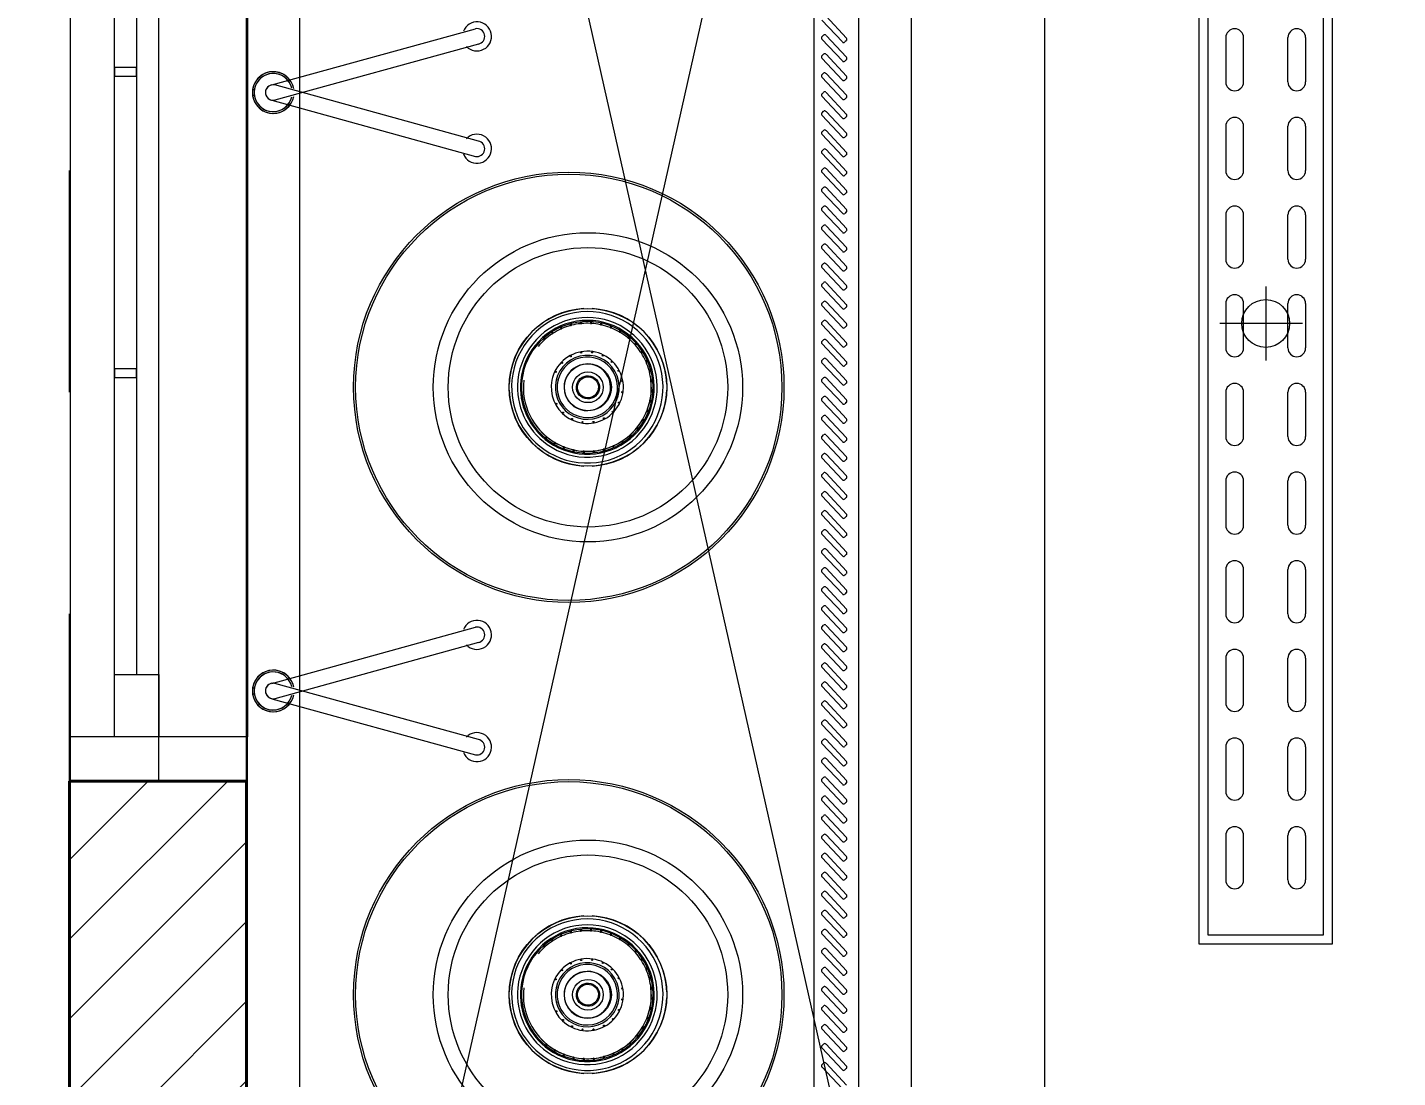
# Model space of a CAD drawing. Header units: millimetres. Extents: x 886808 to 1650903, y -1008069 to 230892.
# Drawn here: x 934941 to 936486, y -360771 to -359587 of the extents above; entities that cross this region are included whole.
import ezdxf

# ---------------------------------------------------------------- set-up
doc = ezdxf.new("R2010")
doc.units = ezdxf.units.MM
doc.linetypes.add('CENTER', pattern=[2, 1.25, -0.25, 0.25, -0.25])
doc.layers.get('0').update_dxf_attribs({"lineweight": 0})
for name, color, linetype, lineweight in [('01- NET TUONG- 242', 242, 'Continuous', 40), ('03- Net Cua- 153', 153, 'Continuous', 9), ('8l NET TO', 8, 'Continuous', 9), ('A_Dim', 8, 'Continuous', 5), ('HACTH', 8, 'Continuous', 0), ('hatch', 250, 'Continuous', 0), ('I-FURN', 252, 'Continuous', 5)]:
    doc.layers.add(name, color=color, linetype=linetype, lineweight=lineweight)
doc.styles.add('TIÊU ĐỀ', font='arial.ttf', dxfattribs={"height": 230})
doc.dimstyles.new('1-100', dxfattribs={"dimtxt": 230, "dimasz": 150, "dimexe": 150, "dimexo": 300, "dimgap": 90, "dimtad": 1, "dimdec": 0, "dimrnd": 5, "dimzin": 0, "dimtxsty": 'TIÊU ĐỀ', "dimblk": 'ARCHTICK', "dimcen": 100, "dimdle": 120, "dimclrd": 256, "dimclre": 256, "dimclrt": 2, "dimadec": 0, "dimazin": 0, "dimtfac": 1, "dimtdec": 0, "dimtix": 1, "dimtmove": 1, "dimatfit": 3, "dimldrblk": 'OPEN30', "dimfxl": 900, "dimtolj": 1, "dimtzin": 0, "dimlwd": 13, "dimlwe": 13, "dimarcsym": 1})

# ---------------------------------------------------------------- blocks, each defined once
blk = doc.blocks.new('TRUC KHU BEP')
at = {"layer": '8l NET TO', "color": 251, "linetype": 'CENTER', "ltscale": 1000, "true_color": 0x636466, "transparency": 33554636}
blk.add_line((70, -3998.8), (70, 41158.2), dxfattribs=at)
blk = doc.blocks.new('*U1457')
at = {"color": 7, "ltscale": 5}
for p, q in [((-2000, 100), (-2000, -100)), ((-400, 100), (-400, -100))]:
    blk.add_line(p, q, dxfattribs=at)
at = {"ltscale": 40}
for p, q in [((-450, 100), (-1950, 100)), ((-520, -25), (-1880, -25)), ((-1880, -50), (-520, -50))]:
    blk.add_line(p, q, dxfattribs=at)
at = {"color": 0, "ltscale": 40}
for p, q in [((-2000, 0), (-400, 0)), ((-400, -100), (-2000, -100))]:
    blk.add_line(p, q, dxfattribs=at)
at = {"color": 0, "lineweight": -2}
for points in [[(-2000, 100), (-1950, 100), (-1950, -100), (-2000, -100)], [(-400, 100), (-450, 100), (-450, -100), (-400, -100)]]:
    blk.add_lwpolyline(points, close=True, dxfattribs=at)
at = {"ltscale": 40}
for points in [[(-1950, -50), (-1880, -50), (-1880, 0), (-1950, 0)], [(-520, -50), (-450, -50), (-450, 0), (-520, 0)], [(-1544.9, -25), (-1535.1, -25), (-1535.1, -50), (-1544.9, -50)], [(-1204.9, -25), (-1195.1, -25), (-1195.1, -50), (-1204.9, -50)], [(-864.9, -25), (-855.1, -25), (-855.1, -50), (-864.9, -50)]]:
    blk.add_lwpolyline(points, close=True, dxfattribs=at)
blk = doc.blocks.new('TUONG BEP TG 1')
at = {"layer": 'HACTH', "transparency": 33554636}
h = blk.add_hatch(dxfattribs=at)
h.set_pattern_fill('ANSI31', color=256, scale=20)
h.set_pattern_definition([(45, (-934918.59, 379499.195), (-44.9012806, 44.9012806), [])])
h.paths.add_polyline_path([(3452.6, 37100), (6590.6, 37100), (6590.6, 36900), (3452.6, 36900)])
h.paths.add_polyline_path([(269.7, 37100), (1652.6, 37100), (1652.6, 36900), (269.7, 36900)])
h.paths.add_polyline_path([(8200.6, 37100), (10000, 37100), (10000, 36900), (8200.6, 36900)])
h.paths.add_polyline_path([(269.7, 29200), (70, 29200)], flags=17)
h.paths.add_polyline_path([(70, 19062.5), (269.7, 19062.5), (269.8, 17496.1), (70.1, 17496.1)])
h.paths.add_polyline_path([(69.6, 4881.2), (269.7, 4881.2), (269.7, 2202), (69.6, 2202)])
h.paths.add_polyline_path([(69.6, 7593.8), (269.7, 7593.8), (269.7, 6481.2), (69.6, 6481.2)])
h.paths.add_polyline_path([(69.6, 602), (269.7, 602), (269.7, 0), (69.6, 0)])
h.paths.add_polyline_path([(269.6, 0), (1685.1, 0), (1685.1, 200), (269.6, 200)])
h.paths.add_polyline_path([(3485.1, 200), (7535.3, 200), (7535.3, 0), (3485.1, 0)])
h.paths.add_polyline_path([(9145.3, 200), (10000, 200), (10000, 0), (9145.3, 0)])
h.paths.add_polyline_path([(70, 29200), (269.7, 29200), (269.7, 20662.5), (70, 20662.5)])
h.paths.add_polyline_path([(68.5, 14361), (269.7, 14361), (269.7, 15896.1), (68.5, 15896.1)])
h.paths.add_polyline_path([(69.6, 11800.9), (268.5, 11800.9), (268.5, 12761), (69.6, 12761)])
h.paths.add_polyline_path([(69.6, 10200.9), (269.6, 10200.9), (269.6, 9193.8), (69.6, 9193.8)])
h.paths.add_polyline_path([(69.8, 200.2), (69.8, 0), (-2028.9, -0.1), (-2028.9, 200)])
h.paths.add_polyline_path([(70, 37100.1), (270.6, 37100.1), (270.6, 34325), (70, 34325)])
h.paths.add_polyline_path([(70, 37100.1), (70, 36899.9), (-3029.1, 36899.8), (-3029.1, 37100)])
h.paths.add_polyline_path([(-3229.3, 37100), (-3029.1, 37100), (-3029, 36699.8), (-3229.2, 36699.8)])
h.paths.add_polyline_path([(-3229.3, 35699.8), (-3029.1, 35699.8), (-3029, 34049.8), (-3229.2, 34049.8)])
h.paths.add_polyline_path([(70.6, 34450.1), (70.6, 34249.9), (-3029, 34249.9), (-3029, 34450.1)])
h.paths.add_polyline_path([(-3229.4, 33049.7), (-3029.2, 33049.7), (-3029.1, 31994.2), (-3229.3, 31994.2)])
h.paths.add_polyline_path([(70, 32200.2), (70, 32000), (-3029.1, 32000), (-3029.1, 32200.2)])
h.paths.add_polyline_path([(-3329, 3299.3), (-3128.9, 3299.3), (-3128.9, 4099.2), (70, 4099.2), (70, 4299.4), (-3329, 4299.3)])
h.paths.add_polyline_path([(-3128.9, 2299.3), (-3329, 2299.3), (-3329, 0), (-3028.9, -0.1), (-3028.9, 200), (-3128.9, 200)])
at = {"layer": '01- NET TUONG- 242', "transparency": 33554636}
blk.add_lwpolyline([(70, 19062.5), (269.7, 19062.5), (269.8, 17496.1), (70.1, 17496.1)], close=True, dxfattribs=at)
at = {"layer": '03- Net Cua- 153', "linetype": 'Continuous', "transparency": 33554636, "xscale": -1, "rotation": 270}
blk.add_blockref('*U1457', (170.6, 21062.5), dxfattribs=at)
blk = doc.blocks.new('A$C26DD556D')
at = {"layer": 'hatch', "transparency": 33554636}
for p, q in [((2079.2, 8325.4), (2079.2, 12325.4)), ((2079.2, 8325.4), (2979.2, 12325.4)), ((2979.2, 8325.4), (2079.2, 12325.4)), ((2979.2, 12325.4), (2979.2, 8325.4)), ((2079.2, 9125.4), (2079.2, 11225.4)), ((2079.2, 11225.4), (2079.2, 9125.4)), ((2079.2, 11225.4), (2079.2, 9125.4)), ((2139.2, 9795.6), (2139.2, 11225.4)), ((2139.2, 9125.4), (2139.2, 11225.4)), ((2139.2, 9125.4), (2139.2, 11225.4)), ((2829.2, 9125.4), (2829.2, 11225.4)), ((2719.2, 9165.4), (2719.2, 11185.4)), ((2769.2, 11185.4), (2769.2, 9165.4)), ((3153.6, 9564.9), (3153.6, 10964.9)), ((3303.6, 10964.9), (3303.6, 9564.9)), ((3163.6, 9574.9), (3163.6, 10954.9)), ((3293.6, 10954.9), (3293.6, 9574.9)), ((2751.2, 10582.5), (2728.1, 10607.2)), ((2732.7, 10611.4), (2755.7, 10586.7)), ((2107.5, 10534), (2337.3, 10597.3)), ((2728.2, 10588.5), (2729.8, 10590)), ((2732.7, 10589.9), (2755.7, 10565.3)), ((3183.6, 10587.3), (3183.6, 10537.3)), ((3203.6, 10537.3), (3203.6, 10587.3)), ((3253.6, 10537.3), (3253.6, 10587.3)), ((3273.6, 10587.3), (3273.6, 10537.3)), ((2340.8, 10580.1), (2110.9, 10516.7)), ((2751.2, 10561), (2728.1, 10585.7)), ((2755.6, 10583.9), (2754, 10582.4)), ((2751.2, 10539.5), (2728.1, 10564.2)), ((2728.2, 10567), (2729.8, 10568.6)), ((2732.7, 10568.5), (2755.7, 10543.8)), ((2755.6, 10562.4), (2754, 10560.9)), ((2751.2, 10518.1), (2728.1, 10542.7)), ((2728.2, 10545.6), (2729.8, 10547.1)), ((2732.7, 10547), (2755.7, 10522.3)), ((2755.6, 10541), (2754, 10539.4)), ((2340.8, 10470.6), (2110.9, 10534)), ((2728.2, 10524.1), (2729.8, 10525.6)), ((2732.7, 10525.5), (2755.7, 10500.8)), ((2107.5, 10516.7), (2337.3, 10453.4)), ((2751.2, 10496.6), (2728.1, 10521.3)), ((2755.6, 10519.5), (2754, 10518)), ((2751.2, 10475.1), (2728.1, 10499.8)), ((2728.2, 10502.6), (2729.8, 10504.2)), ((2732.7, 10504.1), (2755.7, 10479.4)), ((2755.6, 10498), (2754, 10496.5)), ((2751.2, 10453.6), (2728.1, 10478.3)), ((2728.2, 10481.2), (2729.8, 10482.7)), ((2732.7, 10482.6), (2755.7, 10457.9)), ((3183.6, 10487.3), (3183.6, 10437.3)), ((3203.6, 10437.3), (3203.6, 10487.3)), ((3253.6, 10437.3), (3253.6, 10487.3)), ((3273.6, 10487.3), (3273.6, 10437.3)), ((2755.6, 10476.5), (2754, 10475)), ((2751.2, 10432.2), (2728.1, 10456.9)), ((2728.2, 10459.7), (2729.8, 10461.2)), ((2732.7, 10461.1), (2755.7, 10436.4)), ((2755.6, 10455.1), (2754, 10453.5)), ((2751.2, 10410.7), (2728.1, 10435.4)), ((2728.2, 10438.2), (2729.8, 10439.7)), ((2732.7, 10439.6), (2755.7, 10415)), ((2755.6, 10433.6), (2754, 10432.1)), ((2728.2, 10416.7), (2729.8, 10418.3)), ((2732.7, 10418.2), (2755.7, 10393.5)), ((2751.2, 10389.2), (2728.1, 10413.9)), ((2755.6, 10412.1), (2754, 10410.6)), ((2751.2, 10367.8), (2728.1, 10392.4)), ((2728.2, 10395.3), (2729.8, 10396.8)), ((2732.7, 10396.7), (2755.7, 10372)), ((2755.6, 10390.7), (2754, 10389.1)), ((3183.6, 10387.3), (3183.6, 10337.3)), ((3203.6, 10337.3), (3203.6, 10387.3)), ((3253.6, 10337.3), (3253.6, 10387.3)), ((3273.6, 10387.3), (3273.6, 10337.3)), ((2751.2, 10346.3), (2728.1, 10371)), ((2728.2, 10373.8), (2729.8, 10375.3)), ((2732.7, 10375.2), (2755.7, 10350.6)), ((2755.6, 10369.2), (2754, 10367.7)), ((2751.2, 10324.8), (2728.1, 10349.5)), ((2728.2, 10352.3), (2729.8, 10353.9)), ((2732.7, 10353.8), (2755.7, 10329.1)), ((2755.6, 10347.7), (2754, 10346.2)), ((2751.2, 10303.4), (2728.1, 10328)), ((2728.2, 10330.9), (2729.8, 10332.4)), ((2732.7, 10332.3), (2755.7, 10307.6)), ((2755.6, 10326.3), (2754, 10324.7)), ((2728.2, 10309.4), (2729.8, 10310.9)), ((2732.7, 10310.8), (2755.7, 10286.1)), ((2751.2, 10281.9), (2728.1, 10306.6)), ((2755.6, 10304.8), (2754, 10303.3)), ((3228.6, 10306.6), (3228.6, 10223.2)), ((2751.2, 10260.4), (2728.1, 10285.1)), ((2728.2, 10287.9), (2729.8, 10289.5)), ((2732.7, 10289.4), (2755.7, 10264.7)), ((2755.6, 10283.3), (2754, 10281.8)), ((3183.6, 10287.3), (3183.6, 10237.3)), ((3203.6, 10237.3), (3203.6, 10287.3)), ((3253.6, 10237.3), (3253.6, 10287.3)), ((3273.6, 10287.3), (3273.6, 10237.3)), ((2751.2, 10238.9), (2728.1, 10263.6)), ((2728.2, 10266.5), (2729.8, 10268)), ((2732.7, 10267.9), (2755.7, 10243.2)), ((2755.6, 10261.8), (2754, 10260.3)), ((3270.3, 10264.9), (3176.9, 10264.9)), ((2728.2, 10245), (2729.8, 10246.5)), ((2732.7, 10246.4), (2755.7, 10221.7)), ((2751.2, 10217.5), (2728.1, 10242.2)), ((2755.6, 10240.4), (2754, 10238.8)), ((2751.2, 10196), (2728.1, 10220.7)), ((2728.2, 10223.5), (2729.8, 10225)), ((2732.7, 10224.9), (2755.7, 10200.3)), ((2755.6, 10218.9), (2754, 10217.4)), ((2431.4, 10200.8), (2430, 10200.8)), ((2728.2, 10202), (2729.8, 10203.6)), ((2732.7, 10203.5), (2755.7, 10178.8)), ((2430, 10185), (2431.4, 10185)), ((2751.2, 10174.5), (2728.1, 10199.2)), ((2755.6, 10197.4), (2754, 10195.9)), ((3183.6, 10187.3), (3183.6, 10137.3)), ((3203.6, 10137.3), (3203.6, 10187.3)), ((3253.6, 10137.3), (3253.6, 10187.3)), ((3273.6, 10187.3), (3273.6, 10137.3)), ((2751.2, 10153.1), (2728.1, 10177.7)), ((2728.2, 10180.6), (2729.8, 10182.1)), ((2732.7, 10182), (2755.7, 10157.3)), ((2755.6, 10176), (2754, 10174.4)), ((2751.2, 10131.6), (2728.1, 10156.3)), ((2728.2, 10159.1), (2729.8, 10160.6)), ((2732.7, 10160.5), (2755.7, 10135.8)), ((2755.6, 10154.5), (2754, 10153)), ((2728.2, 10137.6), (2729.8, 10139.2)), ((2732.7, 10139.1), (2755.7, 10114.4)), ((2751.2, 10110.1), (2728.1, 10134.8)), ((2755.6, 10133), (2754, 10131.5)), ((2751.2, 10088.6), (2728.1, 10113.3)), ((2728.2, 10116.2), (2729.8, 10117.7)), ((2732.7, 10117.6), (2755.7, 10092.9)), ((2755.6, 10111.5), (2754, 10110)), ((2751.2, 10067.2), (2728.1, 10091.9)), ((2728.2, 10094.7), (2729.8, 10096.2)), ((2732.7, 10096.1), (2755.7, 10071.4)), ((2755.6, 10090.1), (2754, 10088.5)), ((3183.6, 10087.3), (3183.6, 10037.3)), ((3203.6, 10037.3), (3203.6, 10087.3)), ((3253.6, 10037.3), (3253.6, 10087.3)), ((3273.6, 10087.3), (3273.6, 10037.3)), ((2751.2, 10045.7), (2728.1, 10070.4)), ((2728.2, 10073.2), (2729.8, 10074.7)), ((2732.7, 10074.6), (2755.7, 10050)), ((2755.6, 10068.6), (2754, 10067.1)), ((2751.2, 10024.2), (2728.1, 10048.9)), ((2728.2, 10051.7), (2729.8, 10053.3)), ((2732.7, 10053.2), (2755.7, 10028.5)), ((2755.6, 10047.1), (2754, 10045.6)), ((2728.2, 10030.3), (2729.8, 10031.8)), ((2732.7, 10031.7), (2755.7, 10007)), ((2751.2, 10002.8), (2728.1, 10027.4)), ((2755.6, 10025.7), (2754, 10024.1)), ((2751.2, 9981.3), (2728.1, 10006)), ((2728.2, 10008.8), (2729.8, 10010.3)), ((2732.7, 10010.2), (2755.7, 9985.6)), ((2755.6, 10004.2), (2754, 10002.7)), ((2751.2, 9959.8), (2728.1, 9984.5)), ((2728.2, 9987.3), (2729.8, 9988.9)), ((2732.7, 9988.8), (2755.7, 9964.1)), ((3183.6, 9987.3), (3183.6, 9937.3)), ((3203.6, 9937.3), (3203.6, 9987.3)), ((3253.6, 9937.3), (3253.6, 9987.3)), ((3273.6, 9987.3), (3273.6, 9937.3)), ((2755.6, 9982.7), (2754, 9981.2)), ((2751.2, 9938.4), (2728.1, 9963)), ((2728.2, 9965.9), (2729.8, 9967.4)), ((2732.7, 9967.3), (2755.7, 9942.6)), ((2755.6, 9961.3), (2754, 9959.7)), ((2751.2, 9916.9), (2728.1, 9941.6)), ((2728.2, 9944.4), (2729.8, 9945.9)), ((2732.7, 9945.8), (2755.7, 9921.1)), ((2755.6, 9939.8), (2754, 9938.3)), ((2107.5, 9859), (2337.3, 9922.3)), ((2728.2, 9922.9), (2729.8, 9924.5)), ((2732.7, 9924.4), (2755.7, 9899.7)), ((2751.2, 9895.4), (2728.1, 9920.1)), ((2755.6, 9918.3), (2754, 9916.8)), ((2340.8, 9905.1), (2110.9, 9841.7)), ((2751.2, 9873.9), (2728.1, 9898.6)), ((2728.2, 9901.5), (2729.8, 9903)), ((2732.7, 9902.9), (2755.7, 9878.2)), ((2755.6, 9896.8), (2754, 9895.3)), ((2751.2, 9852.5), (2728.1, 9877.2)), ((2728.2, 9880), (2729.8, 9881.5)), ((2732.7, 9881.4), (2755.7, 9856.7)), ((2755.6, 9875.4), (2754, 9873.8)), ((3183.6, 9887.3), (3183.6, 9837.3)), ((3203.6, 9837.3), (3203.6, 9887.3)), ((3253.6, 9837.3), (3253.6, 9887.3)), ((3273.6, 9887.3), (3273.6, 9837.3)), ((2728.2, 9858.5), (2729.8, 9860)), ((2732.7, 9859.9), (2755.7, 9835.3)), ((2340.8, 9795.6), (2110.9, 9859)), ((2751.2, 9831), (2728.1, 9855.7)), ((2755.6, 9853.9), (2754, 9852.4)), ((2107.5, 9841.7), (2337.3, 9778.4)), ((2751.2, 9809.5), (2728.1, 9834.2)), ((2728.2, 9837), (2729.8, 9838.6)), ((2732.7, 9838.5), (2755.7, 9813.8)), ((2755.6, 9832.4), (2754, 9830.9)), ((2728.2, 9815.6), (2729.8, 9817.1)), ((2732.7, 9817), (2755.7, 9792.3)), ((2751.2, 9788.1), (2728.1, 9812.7)), ((2755.6, 9811), (2754, 9809.4)), ((2751.2, 9766.6), (2728.1, 9791.3)), ((2728.2, 9794.1), (2729.8, 9795.6)), ((2732.7, 9795.5), (2755.7, 9770.8)), ((2755.6, 9789.5), (2754, 9788)), ((3183.6, 9787.3), (3183.6, 9737.3)), ((3203.6, 9737.3), (3203.6, 9787.3)), ((3253.6, 9737.3), (3253.6, 9787.3)), ((3273.6, 9787.3), (3273.6, 9737.3)), ((2751.2, 9745.1), (2728.1, 9769.8)), ((2728.2, 9772.6), (2729.8, 9774.2)), ((2732.7, 9774.1), (2755.7, 9749.4)), ((2755.6, 9768), (2754, 9766.5)), ((2139.2, 9125.4), (2139.2, 9753.2)), ((2728.2, 9751.2), (2729.8, 9752.7)), ((2732.7, 9752.6), (2755.7, 9727.9)), ((2751.2, 9723.6), (2728.1, 9748.3)), ((2755.6, 9746.6), (2754, 9745)), ((2751.2, 9702.2), (2728.1, 9726.9)), ((2728.2, 9729.7), (2729.8, 9731.2)), ((2732.7, 9731.1), (2755.7, 9706.4)), ((2755.6, 9725.1), (2754, 9723.5)), ((2751.2, 9680.7), (2728.1, 9705.4)), ((2728.2, 9708.2), (2729.8, 9709.7)), ((2732.7, 9709.6), (2755.7, 9685)), ((2755.6, 9703.6), (2754, 9702.1)), ((2751.2, 9659.2), (2728.1, 9683.9)), ((2728.2, 9686.7), (2729.8, 9688.3)), ((2732.7, 9688.2), (2755.7, 9663.5)), ((2755.6, 9682.1), (2754, 9680.6)), ((3183.6, 9687.3), (3183.6, 9637.3)), ((3203.6, 9637.3), (3203.6, 9687.3)), ((3253.6, 9637.3), (3253.6, 9687.3)), ((3273.6, 9687.3), (3273.6, 9637.3)), ((2751.2, 9637.8), (2728.1, 9662.4)), ((2728.2, 9665.3), (2729.8, 9666.8)), ((2732.7, 9666.7), (2755.7, 9642)), ((2755.6, 9660.7), (2754, 9659.1)), ((2728.2, 9643.8), (2729.8, 9645.3)), ((2732.7, 9645.2), (2755.7, 9620.6)), ((2751.2, 9616.3), (2728.1, 9641)), ((2755.6, 9639.2), (2754, 9637.7)), ((2751.2, 9594.8), (2728.1, 9619.5)), ((2728.2, 9622.3), (2729.8, 9623.9)), ((2732.7, 9623.8), (2755.7, 9599.1)), ((2755.6, 9617.7), (2754, 9616.2)), ((2751.2, 9573.4), (2728.1, 9598)), ((2728.2, 9600.9), (2729.8, 9602.4)), ((2732.7, 9602.3), (2755.7, 9577.6)), ((2755.6, 9596.3), (2754, 9594.7)), ((2751.2, 9551.9), (2728.1, 9576.6)), ((2728.2, 9579.4), (2729.8, 9580.9)), ((2732.7, 9580.8), (2755.7, 9556.1)), ((2755.6, 9574.8), (2754, 9573.3)), ((3293.6, 9574.9), (3163.6, 9574.9)), ((2751.2, 9530.4), (2728.1, 9555.1)), ((2728.2, 9557.9), (2729.8, 9559.5)), ((2732.7, 9559.4), (2755.7, 9534.7)), ((2755.6, 9553.3), (2754, 9551.8)), ((3303.6, 9564.9), (3153.6, 9564.9)), ((2728.2, 9536.5), (2729.8, 9538)), ((2732.7, 9537.9), (2755.7, 9513.2)), ((2751.2, 9508.9), (2728.1, 9533.6)), ((2755.6, 9531.8), (2754, 9530.3)), ((2431.4, 9515.7), (2430, 9515.7)), ((2751.2, 9487.5), (2728.1, 9512.2)), ((2728.2, 9515), (2729.8, 9516.5)), ((2732.7, 9516.4), (2755.7, 9491.7)), ((2755.6, 9510.4), (2754, 9508.8)), ((2430, 9499.9), (2431.4, 9499.9)), ((2751.2, 9466), (2728.1, 9490.7)), ((2728.2, 9493.5), (2729.8, 9495)), ((2732.7, 9494.9), (2755.7, 9470.3)), ((2755.6, 9488.9), (2754, 9487.4)), ((2728.2, 9472), (2729.8, 9473.6)), ((2732.7, 9473.5), (2755.7, 9448.8)), ((2751.2, 9444.5), (2728.1, 9469.2)), ((2755.6, 9467.4), (2754, 9465.9)), ((2751.2, 9423.1), (2728.1, 9447.7)), ((2728.2, 9450.6), (2729.8, 9452.1)), ((2732.7, 9452), (2755.7, 9427.3)), ((2755.6, 9446), (2754, 9444.4)), ((2728.2, 9429.1), (2729.8, 9430.6)), ((2732.7, 9430.5), (2755.7, 9405.8)), ((2751.2, 9401.6), (2728.1, 9426.3)), ((2755.6, 9424.5), (2754, 9423))]:
    blk.add_line(p, q, dxfattribs=at)
for centre, radius in [((2442.6, 10192.9), 242.7), ((2442.6, 10192.9), 240.4), ((2464.2, 10192.9), 174.4), ((2464.2, 10192.9), 157.6), ((2464.2, 10192.9), 88.9), ((2464.2, 10192.9), 88.9), ((3228.6, 10264.9), 27), ((2456.6, 10232), 0.657), ((2469, 10232.3), 0.657), ((2434.9, 10220.5), 0.657), ((2464.2, 10192.9), 26.5), ((2464.2, 10192.9), 26.5), ((2444.8, 10227.9), 0.657), ((2480.9, 10228.6), 0.657), ((2491.1, 10221.5), 0.657), ((2427.8, 10210.3), 0.657), ((2464.2, 10192.9), 17.3), ((2464.2, 10192.9), 17.3), ((2498.6, 10211.6), 0.657), ((2502.7, 10199.9), 0.657), ((2502.9, 10187.4), 0.657), ((2428.5, 10174.2), 0.657), ((2499.3, 10175.6), 0.657), ((2436, 10164.3), 0.657), ((2446.2, 10157.2), 0.657), ((2458.1, 10153.6), 0.657), ((2470.5, 10153.8), 0.657), ((2482.3, 10157.9), 0.657), ((2492.2, 10165.4), 0.657), ((2442.6, 9507.8), 242.7), ((2442.6, 9507.8), 240.4), ((2464.2, 9507.8), 174.4), ((2464.2, 9507.8), 157.6), ((2464.2, 9507.8), 88.9), ((2464.2, 9507.8), 88.9), ((2434.9, 9535.4), 0.657), ((2444.8, 9542.9), 0.657), ((2456.6, 9546.9), 0.657), ((2469, 9547.2), 0.657), ((2480.9, 9543.6), 0.657), ((2491.1, 9536.4), 0.657), ((2427.8, 9525.2), 0.657), ((2464.2, 9507.8), 26.5), ((2464.2, 9507.8), 17.3), ((2498.6, 9526.5), 0.657), ((2502.7, 9514.8), 0.657), ((2428.5, 9489.1), 0.657), ((2499.3, 9490.5), 0.657), ((2502.9, 9502.4), 0.657), ((2436, 9479.2), 0.657), ((2482.3, 9472.8), 0.657), ((2492.2, 9480.3), 0.657), ((2446.2, 9472.1), 0.657), ((2458.1, 9468.5), 0.657), ((2470.5, 9468.7), 0.657)]:
    blk.add_circle(centre, radius, dxfattribs=at)
for centre, radius, start, end in [((2339, 10588.7), 16.4, 223.692, 159.0191), ((2339, 10588.7), 8.79, 281.3556, 101.3556), ((2729.6, 10587), 2, 133.0347, 223.0347), ((2731.2, 10588.6), 2, 43.0347, 133.0347), ((2754.3, 10585.4), 2, 313.0347, 43.0347), ((3193.6, 10587.3), 10, 0, 180), ((3263.6, 10587.3), 10, 0, 180), ((2752.6, 10583.8), 2, 223.0347, 313.0347), ((2729.6, 10565.6), 2, 133.0347, 223.0347), ((2731.2, 10567.1), 2, 43.0347, 133.0347), ((2752.6, 10562.4), 2, 223.0347, 313.0347), ((2754.3, 10563.9), 2, 313.0347, 43.0347), ((2109.2, 10525.4), 23.5, 10.5861, 326.7027), ((2109.2, 10525.4), 23.5, 33.2973, 349.4139), ((2109.2, 10525.4), 21.5, 12.7483, 324.5405), ((2109.2, 10525.4), 21.5, 35.4595, 347.2517), ((2729.6, 10544.1), 2, 133.0347, 223.0347), ((2731.2, 10545.6), 2, 43.0347, 133.0347), ((2752.6, 10540.9), 2, 223.0347, 313.0347), ((2754.3, 10542.4), 2, 313.0347, 43.0347), ((2109.2, 10525.4), 8.79, 78.6444, 258.6444), ((2109.2, 10525.4), 8.79, 101.3556, 281.3556), ((2729.6, 10522.6), 2, 133.0347, 223.0347), ((2731.2, 10524.2), 2, 43.0347, 133.0347), ((3193.6, 10537.3), 10, 180, 0), ((3263.6, 10537.3), 10, 180, 0), ((2752.6, 10519.4), 2, 223.0347, 313.0347), ((2754.3, 10521), 2, 313.0347, 43.0347), ((2729.6, 10501.2), 2, 133.0347, 223.0347), ((2731.2, 10502.7), 2, 43.0347, 133.0347), ((2752.6, 10498), 2, 223.0347, 313.0347), ((2754.3, 10499.5), 2, 313.0347, 43.0347), ((3193.6, 10487.3), 10, 0, 180), ((3263.6, 10487.3), 10, 0, 180), ((2339, 10462), 16.4, 200.9809, 136.308), ((2729.6, 10479.7), 2, 133.0347, 223.0347), ((2731.2, 10481.2), 2, 43.0347, 133.0347), ((2754.3, 10478), 2, 313.0347, 43.0347), ((2339, 10462), 8.79, 258.6444, 78.6444), ((2752.6, 10476.5), 2, 223.0347, 313.0347), ((2729.6, 10458.2), 2, 133.0347, 223.0347), ((2731.2, 10459.8), 2, 43.0347, 133.0347), ((2752.6, 10455), 2, 223.0347, 313.0347), ((2754.3, 10456.5), 2, 313.0347, 43.0347), ((2729.6, 10436.8), 2, 133.0347, 223.0347), ((2731.2, 10438.3), 2, 43.0347, 133.0347), ((2752.6, 10433.5), 2, 223.0347, 313.0347), ((2754.3, 10435.1), 2, 313.0347, 43.0347), ((3193.6, 10437.3), 10, 180, 0), ((3263.6, 10437.3), 10, 180, 0), ((2729.6, 10415.3), 2, 133.0347, 223.0347), ((2731.2, 10416.8), 2, 43.0347, 133.0347), ((2752.6, 10412.1), 2, 223.0347, 313.0347), ((2754.3, 10413.6), 2, 313.0347, 43.0347), ((2729.6, 10393.8), 2, 133.0347, 223.0347), ((2731.2, 10395.3), 2, 43.0347, 133.0347), ((2752.6, 10390.6), 2, 223.0347, 313.0347), ((2754.3, 10392.1), 2, 313.0347, 43.0347), ((3193.6, 10387.3), 10, 0, 180), ((3263.6, 10387.3), 10, 0, 180), ((2729.6, 10372.3), 2, 133.0347, 223.0347), ((2731.2, 10373.9), 2, 43.0347, 133.0347), ((2754.3, 10370.7), 2, 313.0347, 43.0347), ((2731.2, 10352.4), 2, 43.0347, 133.0347), ((2752.6, 10369.1), 2, 223.0347, 313.0347), ((2729.6, 10350.9), 2, 133.0347, 223.0347), ((2752.6, 10347.7), 2, 223.0347, 313.0347), ((2754.3, 10349.2), 2, 313.0347, 43.0347), ((2729.6, 10329.4), 2, 133.0347, 223.0347), ((2731.2, 10330.9), 2, 43.0347, 133.0347), ((2752.6, 10326.2), 2, 223.0347, 313.0347), ((2754.3, 10327.7), 2, 313.0347, 43.0347), ((3193.6, 10337.3), 10, 180, 0), ((3263.6, 10337.3), 10, 180, 0), ((2729.6, 10307.9), 2, 133.0347, 223.0347), ((2731.2, 10309.5), 2, 43.0347, 133.0347), ((2752.6, 10304.7), 2, 223.0347, 313.0347), ((2754.3, 10306.2), 2, 313.0347, 43.0347), ((3193.6, 10287.3), 10, 0, 180), ((3263.6, 10287.3), 10, 0, 180), ((2464.2, 10192.9), 88.9, 93.0247, 177.816), ((2463.5, 10192.9), 85.4, 234.9212, 174.7036), ((2464.2, 10192.9), 88.9, 2.184, 86.9753), ((2729.6, 10286.5), 2, 133.0347, 223.0347), ((2731.2, 10288), 2, 43.0347, 133.0347), ((2752.6, 10283.2), 2, 223.0347, 313.0347), ((2754.3, 10284.8), 2, 313.0347, 43.0347), ((2463.5, 10192.9), 78.8, 234.9212, 174.2608), ((2463.5, 10192.9), 75.5, 234.9212, 174.0104), ((2463.5, 10192.9), 74.2, 234.9212, 173.904), ((2463.5, 10192.9), 72.2, 105.1221, 113.3257), ((2445, 10263.4), 0.788, 324.2976, 245.1502), ((2445, 10263.4), 0.788, 245.1502, 324.2976), ((2463.5, 10192.9), 72.2, 96.1221, 104.3257), ((2456.3, 10265.4), 0.788, 315.2976, 236.1502), ((2456.3, 10265.4), 0.788, 236.1502, 315.2976), ((2463.5, 10192.9), 72.2, 87.1221, 95.3257), ((2467.7, 10265.6), 0.788, 306.2976, 227.1502), ((2467.7, 10265.6), 0.788, 227.1502, 306.2976), ((2463.5, 10192.9), 72.2, 78.1221, 86.3257), ((2479, 10264.1), 0.788, 297.2976, 218.1502), ((2479, 10264.1), 0.788, 218.1502, 297.2976), ((2463.5, 10192.9), 72.2, 69.1221, 77.3257), ((2490, 10260.8), 0.788, 288.2976, 209.1502), ((2729.6, 10265), 2, 133.0347, 223.0347), ((2731.2, 10266.5), 2, 43.0347, 133.0347), ((2754.3, 10263.3), 2, 313.0347, 43.0347), ((2463.5, 10192.9), 72.2, 132.1221, 140.3257), ((2415.1, 10247.3), 0.788, 351.2976, 272.1502), ((2415.1, 10247.3), 0.788, 272.1502, 351.2976), ((2463.5, 10192.9), 72.2, 123.1221, 131.3257), ((2424.2, 10254.2), 0.788, 342.2976, 263.1502), ((2424.2, 10254.2), 0.788, 263.1502, 342.2976), ((2463.5, 10192.9), 72.2, 114.1221, 122.3257), ((2434.2, 10259.6), 0.788, 333.2976, 254.1502), ((2434.2, 10259.6), 0.788, 254.1502, 333.2976), ((2490, 10260.8), 0.788, 209.1502, 288.2976), ((2463.5, 10192.9), 72.2, 60.1221, 68.3257), ((2500.3, 10255.8), 0.788, 279.2976, 200.1502), ((2500.3, 10255.8), 0.788, 200.1502, 279.2976), ((2463.5, 10192.9), 72.2, 51.1221, 59.3257), ((2509.7, 10249.3), 0.788, 270.2976, 191.1502), ((2509.7, 10249.3), 0.788, 191.1502, 270.2976), ((2463.5, 10192.9), 72.2, 42.1221, 50.3257), ((2731.2, 10245), 2, 43.0347, 133.0347), ((2752.6, 10261.8), 2, 223.0347, 313.0347), ((2463.5, 10192.9), 40.7, 234.9212, 168.8401), ((2517.9, 10241.4), 0.788, 261.2976, 182.1502), ((2517.9, 10241.4), 0.788, 182.1502, 261.2976), ((2463.5, 10192.9), 72.2, 33.1221, 41.3257), ((2524.8, 10232.3), 0.788, 252.2976, 173.1502), ((2524.8, 10232.3), 0.788, 173.1502, 252.2976), ((2463.5, 10192.9), 72.2, 24.1221, 32.3257), ((2729.6, 10243.5), 2, 133.0347, 223.0347), ((2752.6, 10240.3), 2, 223.0347, 313.0347), ((2754.3, 10241.8), 2, 313.0347, 43.0347), ((3193.6, 10237.3), 10, 180, 0), ((3263.6, 10237.3), 10, 180, 0), ((2463.5, 10192.9), 36.1, 234.9212, 167.3977), ((2463.5, 10192.9), 34.1, 234.9212, 166.6576), ((2463.5, 10192.9), 26.3, 234.9212, 162.5424), ((2530.2, 10222.2), 0.788, 164.1502, 243.2976), ((2530.2, 10222.2), 0.788, 243.2976, 164.1502), ((2463.5, 10192.9), 72.2, 15.1221, 23.3257), ((2729.6, 10222), 2, 133.0347, 223.0347), ((2731.2, 10223.6), 2, 43.0347, 133.0347), ((2752.6, 10218.8), 2, 223.0347, 313.0347), ((2754.3, 10220.4), 2, 313.0347, 43.0347), ((2463.5, 10192.9), 85.4, 174.7036, 234.9212), ((2463.5, 10192.9), 78.8, 174.2608, 234.9212), ((2463.5, 10192.9), 75.5, 174.0104, 234.9212), ((2463.5, 10192.9), 74.2, 173.904, 234.9212), ((2463.5, 10192.9), 72.2, 173.7371, 6.2629), ((2463.5, 10192.9), 40.7, 168.8401, 234.9212), ((2463.5, 10192.9), 36.1, 167.3977, 234.9212), ((2463.5, 10192.9), 34.1, 166.6576, 234.9212), ((2463.5, 10192.9), 26.3, 162.5424, 234.9212), ((2464.2, 10192.9), 13.1, 143.1301377324015, 143.1301037148577), ((2464.2, 10192.9), 11.8, 138.1897270326551, 138.189686450463), ((2534, 10211.4), 0.788, 155.1502, 234.2976), ((2534, 10211.4), 0.788, 234.2976, 155.1502), ((2463.5, 10192.9), 72.2, 6.1221, 14.3257), ((2536, 10200.2), 0.788, 146.1502, 225.2976), ((2536, 10200.2), 0.788, 225.2976, 146.1502), ((2463.5, 10192.9), 72.2, 357.1221, 5.3257), ((2729.6, 10200.6), 2, 133.0347, 223.0347), ((2731.2, 10202.1), 2, 43.0347, 133.0347), ((2754.3, 10198.9), 2, 313.0347, 43.0347), ((2464.2, 10192.9), 88.9, 182.184, 266.9753), ((2464.2, 10192.9), 88.9, 273.0247, 357.816), ((2463.5, 10192.9), 72.2, 348.1221, 356.3257), ((2536.3, 10188.7), 0.788, 137.1502, 216.2976), ((2536.3, 10188.7), 0.788, 216.2976, 137.1502), ((2752.6, 10197.4), 2, 223.0347, 313.0347), ((3193.6, 10187.3), 10, 0, 180), ((3263.6, 10187.3), 10, 0, 180), ((2463.5, 10192.9), 72.2, 339.1221, 347.3257), ((2534.7, 10177.4), 0.788, 128.1502, 207.2976), ((2534.7, 10177.4), 0.788, 207.2976, 128.1502), ((2729.6, 10179.1), 2, 133.0347, 223.0347), ((2731.2, 10180.6), 2, 43.0347, 133.0347), ((2752.6, 10175.9), 2, 223.0347, 313.0347), ((2754.3, 10177.4), 2, 313.0347, 43.0347), ((2463.5, 10192.9), 72.2, 321.1221, 329.3257), ((2526.4, 10156.2), 0.788, 189.2976, 110.1502), ((2526.4, 10156.2), 0.788, 110.1502, 189.2976), ((2463.5, 10192.9), 72.2, 330.1221, 338.3257), ((2531.4, 10166.5), 0.788, 119.1502, 198.2976), ((2531.4, 10166.5), 0.788, 198.2976, 119.1502), ((2729.6, 10157.6), 2, 133.0347, 223.0347), ((2731.2, 10159.2), 2, 43.0347, 133.0347), ((2754.3, 10156), 2, 313.0347, 43.0347), ((2463.5, 10192.9), 72.2, 222.1221, 230.3257), ((2463.5, 10192.9), 72.2, 303.1221, 311.3257), ((2512, 10138.5), 0.788, 92.1502, 171.2976), ((2512, 10138.5), 0.788, 171.2976, 92.1502), ((2463.5, 10192.9), 72.2, 312.1221, 320.3257), ((2519.9, 10146.8), 0.788, 101.1502, 180.2976), ((2519.9, 10146.8), 0.788, 180.2976, 101.1502), ((2731.2, 10137.7), 2, 43.0347, 133.0347), ((2752.6, 10154.4), 2, 223.0347, 313.0347), ((2417.4, 10136.5), 0.788, 90.2976, 11.1502), ((2417.4, 10136.5), 0.788, 11.1502, 90.2976), ((2463.5, 10192.9), 72.2, 231.1221, 239.3257), ((2426.8, 10130), 0.788, 99.2976, 20.1502), ((2426.8, 10130), 0.788, 20.1502, 99.2976), ((2463.5, 10192.9), 72.2, 240.1221, 248.3257), ((2437.1, 10125), 0.788, 108.2976, 29.1502), ((2437.1, 10125), 0.788, 29.1502, 108.2976), ((2463.5, 10192.9), 72.2, 249.1221, 257.3257), ((2448.1, 10121.7), 0.788, 117.2976, 38.1502), ((2448.1, 10121.7), 0.788, 38.1502, 117.2976), ((2463.5, 10192.9), 72.2, 276.1221, 284.3257), ((2482.1, 10122.5), 0.788, 144.2976, 65.1502), ((2482.1, 10122.5), 0.788, 65.1502, 144.2976), ((2463.5, 10192.9), 72.2, 285.1221, 293.3257), ((2492.8, 10126.2), 0.788, 74.1502, 153.2976), ((2492.8, 10126.2), 0.788, 153.2976, 74.1502), ((2463.5, 10192.9), 72.2, 294.1221, 302.3257), ((2502.9, 10131.6), 0.788, 162.2976, 83.1502), ((2502.9, 10131.6), 0.788, 83.1502, 162.2976), ((2729.6, 10136.2), 2, 133.0347, 223.0347), ((2752.6, 10133), 2, 223.0347, 313.0347), ((2754.3, 10134.5), 2, 313.0347, 43.0347), ((3193.6, 10137.3), 10, 180, 0), ((3263.6, 10137.3), 10, 180, 0), ((2463.5, 10192.9), 72.2, 258.1221, 266.3257), ((2459.4, 10120.2), 0.788, 126.2976, 47.1502), ((2459.4, 10120.2), 0.788, 47.1502, 126.2976), ((2463.5, 10192.9), 72.2, 267.1221, 275.3257), ((2470.8, 10120.4), 0.788, 135.2976, 56.1502), ((2470.8, 10120.4), 0.788, 56.1502, 135.2976), ((2729.6, 10114.7), 2, 133.0347, 223.0347), ((2731.2, 10116.2), 2, 43.0347, 133.0347), ((2752.6, 10111.5), 2, 223.0347, 313.0347), ((2754.3, 10113), 2, 313.0347, 43.0347), ((2729.6, 10093.2), 2, 133.0347, 223.0347), ((2731.2, 10094.8), 2, 43.0347, 133.0347), ((2754.3, 10091.5), 2, 313.0347, 43.0347), ((3193.6, 10087.3), 10, 0, 180), ((3263.6, 10087.3), 10, 0, 180), ((2752.6, 10090), 2, 223.0347, 313.0347), ((2729.6, 10071.8), 2, 133.0347, 223.0347), ((2731.2, 10073.3), 2, 43.0347, 133.0347), ((2752.6, 10068.5), 2, 223.0347, 313.0347), ((2754.3, 10070.1), 2, 313.0347, 43.0347), ((2729.6, 10050.3), 2, 133.0347, 223.0347), ((2731.2, 10051.8), 2, 43.0347, 133.0347), ((2752.6, 10047.1), 2, 223.0347, 313.0347), ((2754.3, 10048.6), 2, 313.0347, 43.0347), ((2729.6, 10028.8), 2, 133.0347, 223.0347), ((2731.2, 10030.3), 2, 43.0347, 133.0347), ((3193.6, 10037.3), 10, 180, 0), ((3263.6, 10037.3), 10, 180, 0), ((2752.6, 10025.6), 2, 223.0347, 313.0347), ((2754.3, 10027.1), 2, 313.0347, 43.0347), ((2729.6, 10007.3), 2, 133.0347, 223.0347), ((2731.2, 10008.9), 2, 43.0347, 133.0347), ((2752.6, 10004.1), 2, 223.0347, 313.0347), ((2754.3, 10005.7), 2, 313.0347, 43.0347), ((2729.6, 9985.9), 2, 133.0347, 223.0347), ((2731.2, 9987.4), 2, 43.0347, 133.0347), ((2754.3, 9984.2), 2, 313.0347, 43.0347), ((3193.6, 9987.3), 10, 0, 180), ((3263.6, 9987.3), 10, 0, 180), ((2731.2, 9965.9), 2, 43.0347, 133.0347), ((2752.6, 9982.7), 2, 223.0347, 313.0347), ((2729.6, 9964.4), 2, 133.0347, 223.0347), ((2752.6, 9961.2), 2, 223.0347, 313.0347), ((2754.3, 9962.7), 2, 313.0347, 43.0347), ((2729.6, 9942.9), 2, 133.0347, 223.0347), ((2731.2, 9944.5), 2, 43.0347, 133.0347), ((2752.6, 9939.7), 2, 223.0347, 313.0347), ((2754.3, 9941.2), 2, 313.0347, 43.0347), ((3193.6, 9937.3), 10, 180, 0), ((3263.6, 9937.3), 10, 180, 0), ((2339, 9913.7), 16.4, 223.692, 159.0191), ((2339, 9913.7), 8.79, 281.3556, 101.3556), ((2729.6, 9921.5), 2, 133.0347, 223.0347), ((2731.2, 9923), 2, 43.0347, 133.0347), ((2752.6, 9918.2), 2, 223.0347, 313.0347), ((2754.3, 9919.8), 2, 313.0347, 43.0347), ((2729.6, 9900), 2, 133.0347, 223.0347), ((2731.2, 9901.5), 2, 43.0347, 133.0347), ((2752.6, 9896.8), 2, 223.0347, 313.0347), ((2754.3, 9898.3), 2, 313.0347, 43.0347), ((3193.6, 9887.3), 10, 0, 180), ((3263.6, 9887.3), 10, 0, 180), ((2729.6, 9878.5), 2, 133.0347, 223.0347), ((2731.2, 9880), 2, 43.0347, 133.0347), ((2754.3, 9876.8), 2, 313.0347, 43.0347), ((2109.2, 9850.4), 23.5, 10.5861, 326.7027), ((2109.2, 9850.4), 23.5, 33.2973, 349.4139), ((2109.2, 9850.4), 21.5, 12.7483, 324.5405), ((2109.2, 9850.4), 21.5, 35.4595, 347.2517), ((2731.2, 9858.6), 2, 43.0347, 133.0347), ((2752.6, 9875.3), 2, 223.0347, 313.0347), ((2109.2, 9850.4), 8.79, 78.6444, 258.6444), ((2109.2, 9850.4), 8.79, 101.3556, 281.3556), ((2729.6, 9857), 2, 133.0347, 223.0347), ((2752.6, 9853.8), 2, 223.0347, 313.0347), ((2754.3, 9855.4), 2, 313.0347, 43.0347), ((2729.6, 9835.6), 2, 133.0347, 223.0347), ((2731.2, 9837.1), 2, 43.0347, 133.0347), ((2752.6, 9832.4), 2, 223.0347, 313.0347), ((2754.3, 9833.9), 2, 313.0347, 43.0347), ((3193.6, 9837.3), 10, 180, 0), ((3263.6, 9837.3), 10, 180, 0), ((2729.6, 9814.1), 2, 133.0347, 223.0347), ((2731.2, 9815.6), 2, 43.0347, 133.0347), ((2754.3, 9812.4), 2, 313.0347, 43.0347), ((2339, 9787), 16.4, 200.9809, 136.308), ((2752.6, 9810.9), 2, 223.0347, 313.0347), ((2339, 9787), 8.79, 258.6444, 78.6444), ((2729.6, 9792.6), 2, 133.0347, 223.0347), ((2731.2, 9794.2), 2, 43.0347, 133.0347), ((2752.6, 9789.4), 2, 223.0347, 313.0347), ((2754.3, 9791), 2, 313.0347, 43.0347), ((3193.6, 9787.3), 10, 0, 180), ((3263.6, 9787.3), 10, 0, 180), ((2729.6, 9771.2), 2, 133.0347, 223.0347), ((2731.2, 9772.7), 2, 43.0347, 133.0347), ((2754.3, 9769.5), 2, 313.0347, 43.0347), ((2731.2, 9751.2), 2, 43.0347, 133.0347), ((2752.6, 9768), 2, 223.0347, 313.0347), ((2729.6, 9749.7), 2, 133.0347, 223.0347), ((2752.6, 9746.5), 2, 223.0347, 313.0347), ((2754.3, 9748), 2, 313.0347, 43.0347), ((3193.6, 9737.3), 10, 180, 0), ((3263.6, 9737.3), 10, 180, 0), ((2729.6, 9728.2), 2, 133.0347, 223.0347), ((2731.2, 9729.8), 2, 43.0347, 133.0347), ((2752.6, 9725), 2, 223.0347, 313.0347), ((2754.3, 9726.5), 2, 313.0347, 43.0347), ((2729.6, 9706.8), 2, 133.0347, 223.0347), ((2731.2, 9708.3), 2, 43.0347, 133.0347), ((2754.3, 9705.1), 2, 313.0347, 43.0347), ((2752.6, 9703.5), 2, 223.0347, 313.0347), ((3193.6, 9687.3), 10, 0, 180), ((3263.6, 9687.3), 10, 0, 180), ((2729.6, 9685.3), 2, 133.0347, 223.0347), ((2731.2, 9686.8), 2, 43.0347, 133.0347), ((2752.6, 9682.1), 2, 223.0347, 313.0347), ((2754.3, 9683.6), 2, 313.0347, 43.0347), ((2729.6, 9663.8), 2, 133.0347, 223.0347), ((2731.2, 9665.3), 2, 43.0347, 133.0347), ((2752.6, 9660.6), 2, 223.0347, 313.0347), ((2754.3, 9662.1), 2, 313.0347, 43.0347), ((2729.6, 9642.3), 2, 133.0347, 223.0347), ((2731.2, 9643.9), 2, 43.0347, 133.0347), ((2752.6, 9639.1), 2, 223.0347, 313.0347), ((2754.3, 9640.7), 2, 313.0347, 43.0347), ((3193.6, 9637.3), 10, 180, 0), ((3263.6, 9637.3), 10, 180, 0), ((2729.6, 9620.9), 2, 133.0347, 223.0347), ((2731.2, 9622.4), 2, 43.0347, 133.0347), ((2752.6, 9617.7), 2, 223.0347, 313.0347), ((2754.3, 9619.2), 2, 313.0347, 43.0347), ((2729.6, 9599.4), 2, 133.0347, 223.0347), ((2731.2, 9600.9), 2, 43.0347, 133.0347), ((2754.3, 9597.7), 2, 313.0347, 43.0347), ((2464.2, 9507.8), 88.9, 93.0247, 177.816), ((2463.5, 9507.8), 85.4, 234.9212, 174.7036), ((2463.5, 9507.8), 78.8, 234.9212, 174.2608), ((2463.5, 9507.8), 75.5, 234.9212, 174.0104), ((2463.5, 9507.8), 74.2, 234.9212, 173.904), ((2464.2, 9507.8), 88.9, 2.184, 86.9753), ((2731.2, 9579.5), 2, 43.0347, 133.0347), ((2752.6, 9596.2), 2, 223.0347, 313.0347), ((2463.5, 9507.8), 72.2, 123.1221, 131.3257), ((2424.2, 9569.1), 0.788, 342.2976, 263.1502), ((2424.2, 9569.1), 0.788, 263.1502, 342.2976), ((2463.5, 9507.8), 72.2, 114.1221, 122.3257), ((2434.2, 9574.5), 0.788, 333.2976, 254.1502), ((2434.2, 9574.5), 0.788, 254.1502, 333.2976), ((2463.5, 9507.8), 72.2, 105.1221, 113.3257), ((2445, 9578.3), 0.788, 324.2976, 245.1502), ((2445, 9578.3), 0.788, 245.1502, 324.2976), ((2463.5, 9507.8), 72.2, 96.1221, 104.3257), ((2456.3, 9580.3), 0.788, 315.2976, 236.1502), ((2456.3, 9580.3), 0.788, 236.1502, 315.2976), ((2463.5, 9507.8), 72.2, 87.1221, 95.3257), ((2467.7, 9580.5), 0.788, 306.2976, 227.1502), ((2467.7, 9580.5), 0.788, 227.1502, 306.2976), ((2463.5, 9507.8), 72.2, 78.1221, 86.3257), ((2479, 9579), 0.788, 297.2976, 218.1502), ((2479, 9579), 0.788, 218.1502, 297.2976), ((2463.5, 9507.8), 72.2, 69.1221, 77.3257), ((2490, 9575.7), 0.788, 288.2976, 209.1502), ((2490, 9575.7), 0.788, 209.1502, 288.2976), ((2463.5, 9507.8), 72.2, 60.1221, 68.3257), ((2500.3, 9570.7), 0.788, 279.2976, 200.1502), ((2500.3, 9570.7), 0.788, 200.1502, 279.2976), ((2463.5, 9507.8), 72.2, 51.1221, 59.3257), ((2729.6, 9577.9), 2, 133.0347, 223.0347), ((2752.6, 9574.7), 2, 223.0347, 313.0347), ((2754.3, 9576.2), 2, 313.0347, 43.0347), ((2463.5, 9507.8), 72.2, 132.1221, 140.3257), ((2415.1, 9562.2), 0.788, 351.2976, 272.1502), ((2415.1, 9562.2), 0.788, 272.1502, 351.2976), ((2509.7, 9564.2), 0.788, 270.2976, 191.1502), ((2509.7, 9564.2), 0.788, 191.1502, 270.2976), ((2463.5, 9507.8), 72.2, 42.1221, 50.3257), ((2517.9, 9556.3), 0.788, 261.2976, 182.1502), ((2517.9, 9556.3), 0.788, 182.1502, 261.2976), ((2463.5, 9507.8), 72.2, 33.1221, 41.3257), ((2729.6, 9556.5), 2, 133.0347, 223.0347), ((2731.2, 9558), 2, 43.0347, 133.0347), ((2752.6, 9553.2), 2, 223.0347, 313.0347), ((2754.3, 9554.8), 2, 313.0347, 43.0347), ((2463.5, 9507.8), 40.7, 234.9212, 168.8401), ((2463.5, 9507.8), 36.1, 234.9212, 167.3977), ((2463.5, 9507.8), 34.1, 234.9212, 166.6576), ((2524.8, 9547.2), 0.788, 252.2976, 173.1502), ((2524.8, 9547.2), 0.788, 173.1502, 252.2976), ((2463.5, 9507.8), 72.2, 24.1221, 32.3257), ((2530.2, 9537.1), 0.788, 164.1502, 243.2976), ((2530.2, 9537.1), 0.788, 243.2976, 164.1502), ((2463.5, 9507.8), 72.2, 15.1221, 23.3257), ((2729.6, 9535), 2, 133.0347, 223.0347), ((2731.2, 9536.5), 2, 43.0347, 133.0347), ((2463.5, 9507.8), 26.3, 234.9212, 162.5424), ((2464.2, 9507.8), 13.1, 143.1301377324015, 143.1301037148577), ((2464.2, 9507.8), 11.8, 138.1897270326551, 138.189686450463), ((2534, 9526.3), 0.788, 155.1502, 234.2976), ((2534, 9526.3), 0.788, 234.2976, 155.1502), ((2463.5, 9507.8), 72.2, 6.1221, 14.3257), ((2752.6, 9531.8), 2, 223.0347, 313.0347), ((2754.3, 9533.3), 2, 313.0347, 43.0347), ((2464.2, 9507.8), 88.9, 182.184, 266.9753), ((2463.5, 9507.8), 85.4, 174.7036, 234.9212), ((2463.5, 9507.8), 78.8, 174.2608, 234.9212), ((2463.5, 9507.8), 75.5, 174.0104, 234.9212), ((2463.5, 9507.8), 74.2, 173.904, 234.9212), ((2463.5, 9507.8), 72.2, 173.7371, 6.2629), ((2463.5, 9507.8), 40.7, 168.8401, 234.9212), ((2463.5, 9507.8), 36.1, 167.3977, 234.9212), ((2463.5, 9507.8), 34.1, 166.6576, 234.9212), ((2463.5, 9507.8), 26.3, 162.5424, 234.9212), ((2464.2, 9507.8), 88.9, 273.0247, 357.816), ((2536, 9515.1), 0.788, 146.1502, 225.2976), ((2536, 9515.1), 0.788, 225.2976, 146.1502), ((2463.5, 9507.8), 72.2, 357.1221, 5.3257), ((2536.3, 9503.7), 0.788, 137.1502, 216.2976), ((2536.3, 9503.7), 0.788, 216.2976, 137.1502), ((2729.6, 9513.5), 2, 133.0347, 223.0347), ((2731.2, 9515), 2, 43.0347, 133.0347), ((2752.6, 9510.3), 2, 223.0347, 313.0347), ((2754.3, 9511.8), 2, 313.0347, 43.0347), ((2463.5, 9507.8), 72.2, 339.1221, 347.3257), ((2534.7, 9492.3), 0.788, 128.1502, 207.2976), ((2534.7, 9492.3), 0.788, 207.2976, 128.1502), ((2463.5, 9507.8), 72.2, 348.1221, 356.3257), ((2729.6, 9492), 2, 133.0347, 223.0347), ((2731.2, 9493.6), 2, 43.0347, 133.0347), ((2754.3, 9490.4), 2, 313.0347, 43.0347), ((2463.5, 9507.8), 72.2, 330.1221, 338.3257), ((2531.4, 9481.4), 0.788, 119.1502, 198.2976), ((2531.4, 9481.4), 0.788, 198.2976, 119.1502), ((2731.2, 9472.1), 2, 43.0347, 133.0347), ((2752.6, 9488.8), 2, 223.0347, 313.0347), ((2463.5, 9507.8), 72.2, 222.1221, 230.3257), ((2463.5, 9507.8), 72.2, 312.1221, 320.3257), ((2519.9, 9461.7), 0.788, 101.1502, 180.2976), ((2519.9, 9461.7), 0.788, 180.2976, 101.1502), ((2463.5, 9507.8), 72.2, 321.1221, 329.3257), ((2526.4, 9471.1), 0.788, 189.2976, 110.1502), ((2526.4, 9471.1), 0.788, 110.1502, 189.2976), ((2729.6, 9470.6), 2, 133.0347, 223.0347), ((2752.6, 9467.4), 2, 223.0347, 313.0347), ((2754.3, 9468.9), 2, 313.0347, 43.0347), ((2417.4, 9451.4), 0.788, 90.2976, 11.1502), ((2417.4, 9451.4), 0.788, 11.1502, 90.2976), ((2463.5, 9507.8), 72.2, 231.1221, 239.3257), ((2426.8, 9444.9), 0.788, 99.2976, 20.1502), ((2426.8, 9444.9), 0.788, 20.1502, 99.2976), ((2463.5, 9507.8), 72.2, 240.1221, 248.3257), ((2463.5, 9507.8), 72.2, 294.1221, 302.3257), ((2502.9, 9446.5), 0.788, 162.2976, 83.1502), ((2502.9, 9446.5), 0.788, 83.1502, 162.2976), ((2463.5, 9507.8), 72.2, 303.1221, 311.3257), ((2512, 9453.4), 0.788, 92.1502, 171.2976), ((2512, 9453.4), 0.788, 171.2976, 92.1502), ((2729.6, 9449.1), 2, 133.0347, 223.0347), ((2731.2, 9450.6), 2, 43.0347, 133.0347), ((2752.6, 9445.9), 2, 223.0347, 313.0347), ((2754.3, 9447.4), 2, 313.0347, 43.0347), ((2437.1, 9439.9), 0.788, 108.2976, 29.1502), ((2437.1, 9439.9), 0.788, 29.1502, 108.2976), ((2463.5, 9507.8), 72.2, 249.1221, 257.3257), ((2448.1, 9436.6), 0.788, 117.2976, 38.1502), ((2448.1, 9436.6), 0.788, 38.1502, 117.2976), ((2463.5, 9507.8), 72.2, 258.1221, 266.3257), ((2459.4, 9435.1), 0.788, 126.2976, 47.1502), ((2459.4, 9435.1), 0.788, 47.1502, 126.2976), ((2463.5, 9507.8), 72.2, 267.1221, 275.3257), ((2470.8, 9435.3), 0.788, 135.2976, 56.1502), ((2470.8, 9435.3), 0.788, 56.1502, 135.2976), ((2463.5, 9507.8), 72.2, 276.1221, 284.3257), ((2482.1, 9437.4), 0.788, 144.2976, 65.1502), ((2482.1, 9437.4), 0.788, 65.1502, 144.2976), ((2463.5, 9507.8), 72.2, 285.1221, 293.3257), ((2492.8, 9441.1), 0.788, 74.1502, 153.2976), ((2492.8, 9441.1), 0.788, 153.2976, 74.1502), ((2729.6, 9427.6), 2, 133.0347, 223.0347), ((2731.2, 9429.2), 2, 43.0347, 133.0347), ((2754.3, 9426), 2, 313.0347, 43.0347), ((2752.6, 9424.4), 2, 223.0347, 313.0347)]:
    blk.add_arc(centre, radius, start, end, dxfattribs=at)
blk = doc.blocks.new('_ArchTick')
at = {"color": 0, "linetype": 'ByBlock', "const_width": 0.15}
blk.add_lwpolyline([(-0.5, -0.5), (0.5, 0.5)], dxfattribs=at)
blk = doc.blocks.new('*D1053')
at = {"layer": 'A_Dim', "lineweight": 13, "transparency": 16777216}
for p, q in [((931132, -358716.7), (931132, -360556.7)), ((934689.2, -358836.7), (930982, -358836.7)), ((934789.2, -360436.7), (930982, -360436.7))]:
    blk.add_line(p, q, dxfattribs=at)
at = {"layer": 'Defpoints', "color": 0, "transparency": 16777216}
for p in [(934989.2, -358836.7), (931132, -360436.7), (935089.2, -360436.7)]:
    blk.add_point(p, dxfattribs=at)
at = {"layer": 'A_Dim', "lineweight": 13, "transparency": 16777216, "xscale": 150, "yscale": 150, "zscale": 150}
for p, rotation in [((931132, -358836.7), 90), ((931132, -360436.7), 270)]:
    blk.add_blockref('_ArchTick', p, dxfattribs=dict(at, rotation=rotation))
at = {"layer": 'A_Dim', "color": 2, "transparency": 16777216, "insert": (930924.6, -359636.7), "char_height": 230, "attachment_point": 5, "rotation": 90, "style": 'TIÊU ĐỀ'}
blk.add_mtext('\\A1;1600', dxfattribs=at)
blk = doc.blocks.new('_Open30')
at = {"color": 0, "linetype": 'ByBlock', "lineweight": -2}
for p, q in [((-1, 0.268), (0, 0)), ((0, 0), (-1, -0.268)), ((0, 0), (-1, 0))]:
    blk.add_line(p, q, dxfattribs=at)
blk = doc.blocks.new('*D1054')
at = {"layer": 'A_Dim', "lineweight": 13, "transparency": 16777216}
for p, q in [((931132, -360316.7), (931132, -362123.1)), ((934789.2, -360436.7), (930982, -360436.7)), ((934688.5, -362003.1), (930982, -362003.1))]:
    blk.add_line(p, q, dxfattribs=at)
at = {"layer": 'Defpoints', "color": 0, "transparency": 16777216}
for p in [(935089.2, -360436.7), (931132, -362003.1), (934988.5, -362003.1)]:
    blk.add_point(p, dxfattribs=at)
at = {"layer": 'A_Dim', "lineweight": 13, "transparency": 16777216, "xscale": 150, "yscale": 150, "zscale": 150}
for p, rotation in [((931132, -360436.7), 90), ((931132, -362003.1), 270)]:
    blk.add_blockref('_ArchTick', p, dxfattribs=dict(at, rotation=rotation))
at = {"layer": 'A_Dim', "color": 2, "transparency": 16777216, "insert": (930924.6, -361219.9), "char_height": 230, "attachment_point": 5, "rotation": 90, "style": 'TIÊU ĐỀ'}
blk.add_mtext('\\A1;1565', dxfattribs=at)

msp = doc.modelspace()

# ---------------------------------------------------------------- block references
at = {"transparency": 33554636}
for name in ['TRUC KHU BEP', 'TUONG BEP TG 1']:
    msp.add_blockref(name, (934918.6, -379499.2), dxfattribs=at)
at = {"layer": 'I-FURN', "transparency": 33554636}
msp.add_blockref('A$C26DD556D', (933109.1, -370185.5), dxfattribs=at)

# ---------------------------------------------------------------- dimensions: what is measured, and where the dimension line sits
at = {"layer": 'A_Dim'}
for base, p1, p2, picture, middle in [((931132, -360436.7), (934989.2, -358836.7), (935089.2, -360436.7), '*D1053', (930924.6, -359636.7)), ((931132, -362003.1), (935089.2, -360436.7), (934988.5, -362003.1), '*D1054', (930924.6, -361219.9))]:
    dim = msp.add_linear_dim(base=base, p1=p1, p2=p2, angle=90, dimstyle='1-100', dxfattribs=at)
    dim.commit()
    dim.dimension.update_dxf_attribs({"geometry": picture, "text_midpoint": middle})

doc.saveas('drawing.dxf')
